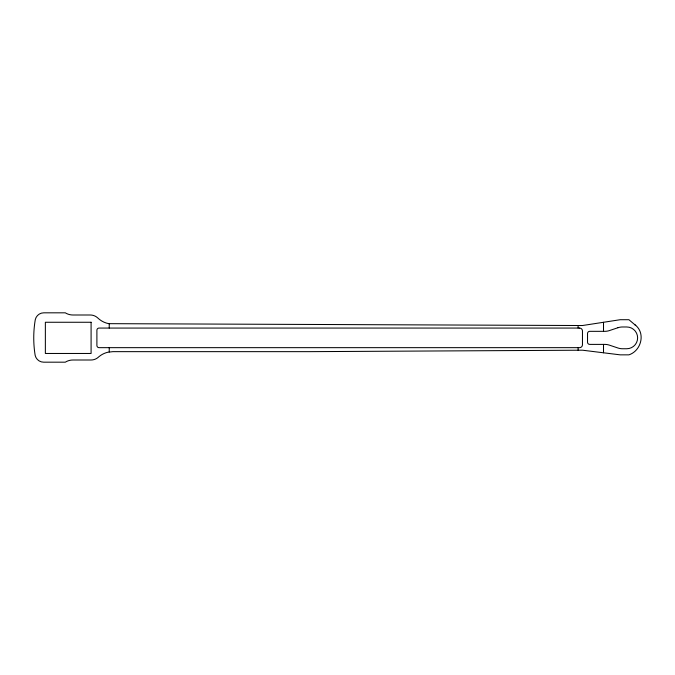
<?xml version="1.0" encoding="UTF-8"?>
<svg xmlns="http://www.w3.org/2000/svg" width="675" height="675" viewBox="0 0 675 675"><rect width="100%" height="100%" fill="white"/><g stroke="black" fill="none" stroke-linecap="round" stroke-linejoin="round"><path stroke-width="1.01" d="M634.922 324.776C645.899 332.851 641.36 350.789 628.914 354.848L620.198 354.848L582.458 350.198L309.555 351.65L112.86 351.65L107.916 352.223A21.777 21.777 0 0 0 99.048 356.594L98.297 357.261A10.884 10.884 0 0 1 91.074 360.003L72.942 360.003A14.512 14.512 0 0 0 65.298 362.18L43.664 362.18A8.707 8.707 0 0 1 35.159 355.345A108.869 108.869 0 0 1 34.56 324.574L34.687 323.587A108.869 108.869 0 0 1 35.286 319.646A8.707 8.707 0 0 1 43.791 312.82L65.298 312.82A14.512 14.512 0 0 0 72.942 314.997L90.298 314.997A10.884 10.884 0 0 1 97.672 317.874A21.777 21.777 0 0 0 108.7 323.663L582.458 325.527L620.198 319.714L628.914 319.714L635.723 325.46M603.509 322.287L603.509 331.332M603.509 344.393L603.509 352.789M578.104 325.502L578.104 328.067M578.104 347.659L578.104 350.224M109.232 323.755L109.232 328.067M109.232 347.659L109.232 351.97M617.971 327.721L609.373 330.59A14.512 14.512 0 0 1 604.783 331.332L589.714 331.332A2.177 2.177 0 0 0 587.537 333.509L587.537 342.217A2.177 2.177 0 0 0 589.714 344.393L604.783 344.393A14.512 14.512 0 0 1 609.373 345.136L617.971 348.005A14.512 14.512 0 0 0 622.561 348.747L626.737 348.747A10.884 10.884 0 0 0 637.622 337.863A10.884 10.884 0 0 0 626.737 326.978L622.561 326.978A14.512 14.512 0 0 0 617.971 327.721M91.091 322.262L45.36 322.262L45.36 353.464L91.091 353.464L91.091 322.262M579.555 328.067L99.073 328.067A2.177 2.177 0 0 0 96.896 330.244L96.896 345.482A2.177 2.177 0 0 0 99.073 347.659L579.555 347.659A2.902 2.902 0 0 0 582.458 344.756L582.458 330.969A2.902 2.902 0 0 0 579.555 328.067"/></g></svg>
